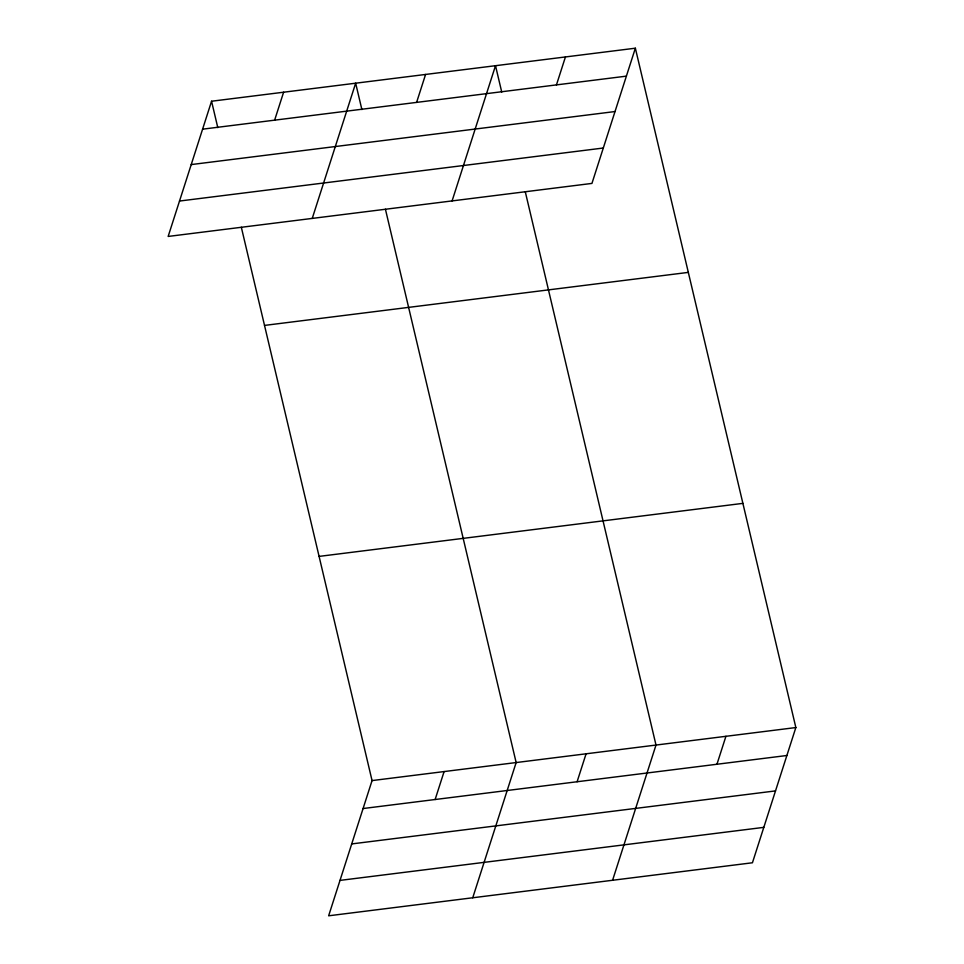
<?xml version="1.0" encoding="UTF-8"?>
<svg xmlns="http://www.w3.org/2000/svg" width="964" height="964" viewBox="0 0 964 964"><rect width="100%" height="100%" fill="white"/><g stroke="black" fill="none" stroke-linecap="round" stroke-linejoin="round"><path stroke-width="1.45" d="M211.562 101.232L168.146 236.445L591.944 183.413L635.36 48.2L211.562 101.232L217.792 127.61M274.632 120.163L283.609 92.219M312.24 218.418L355.656 83.205L361.886 109.571M416.605 102.389L425.582 74.445M452.092 200.922L495.508 65.697L501.738 92.074M556.457 84.892L565.434 56.948M241.325 227.239L372.056 780.587L328.64 915.8L752.438 862.768L795.854 727.555L635.36 48.2M435.126 799.518L444.103 771.562M472.734 897.773L516.15 762.548L385.419 209.212M577.099 781.744L586.076 753.8M612.586 880.265L656.002 745.052L525.272 191.715M716.951 764.247L725.928 736.303M202.585 129.176L626.383 76.144M191.221 164.579L615.02 111.547M179.509 201.042L603.307 148.022M264.522 325.41L688.32 272.39M319.096 556.397L742.895 503.365M372.056 780.587L795.854 727.555M363.079 808.531L786.889 755.499M351.715 843.922L775.514 790.902M340.003 880.397L763.813 827.365"/></g></svg>
